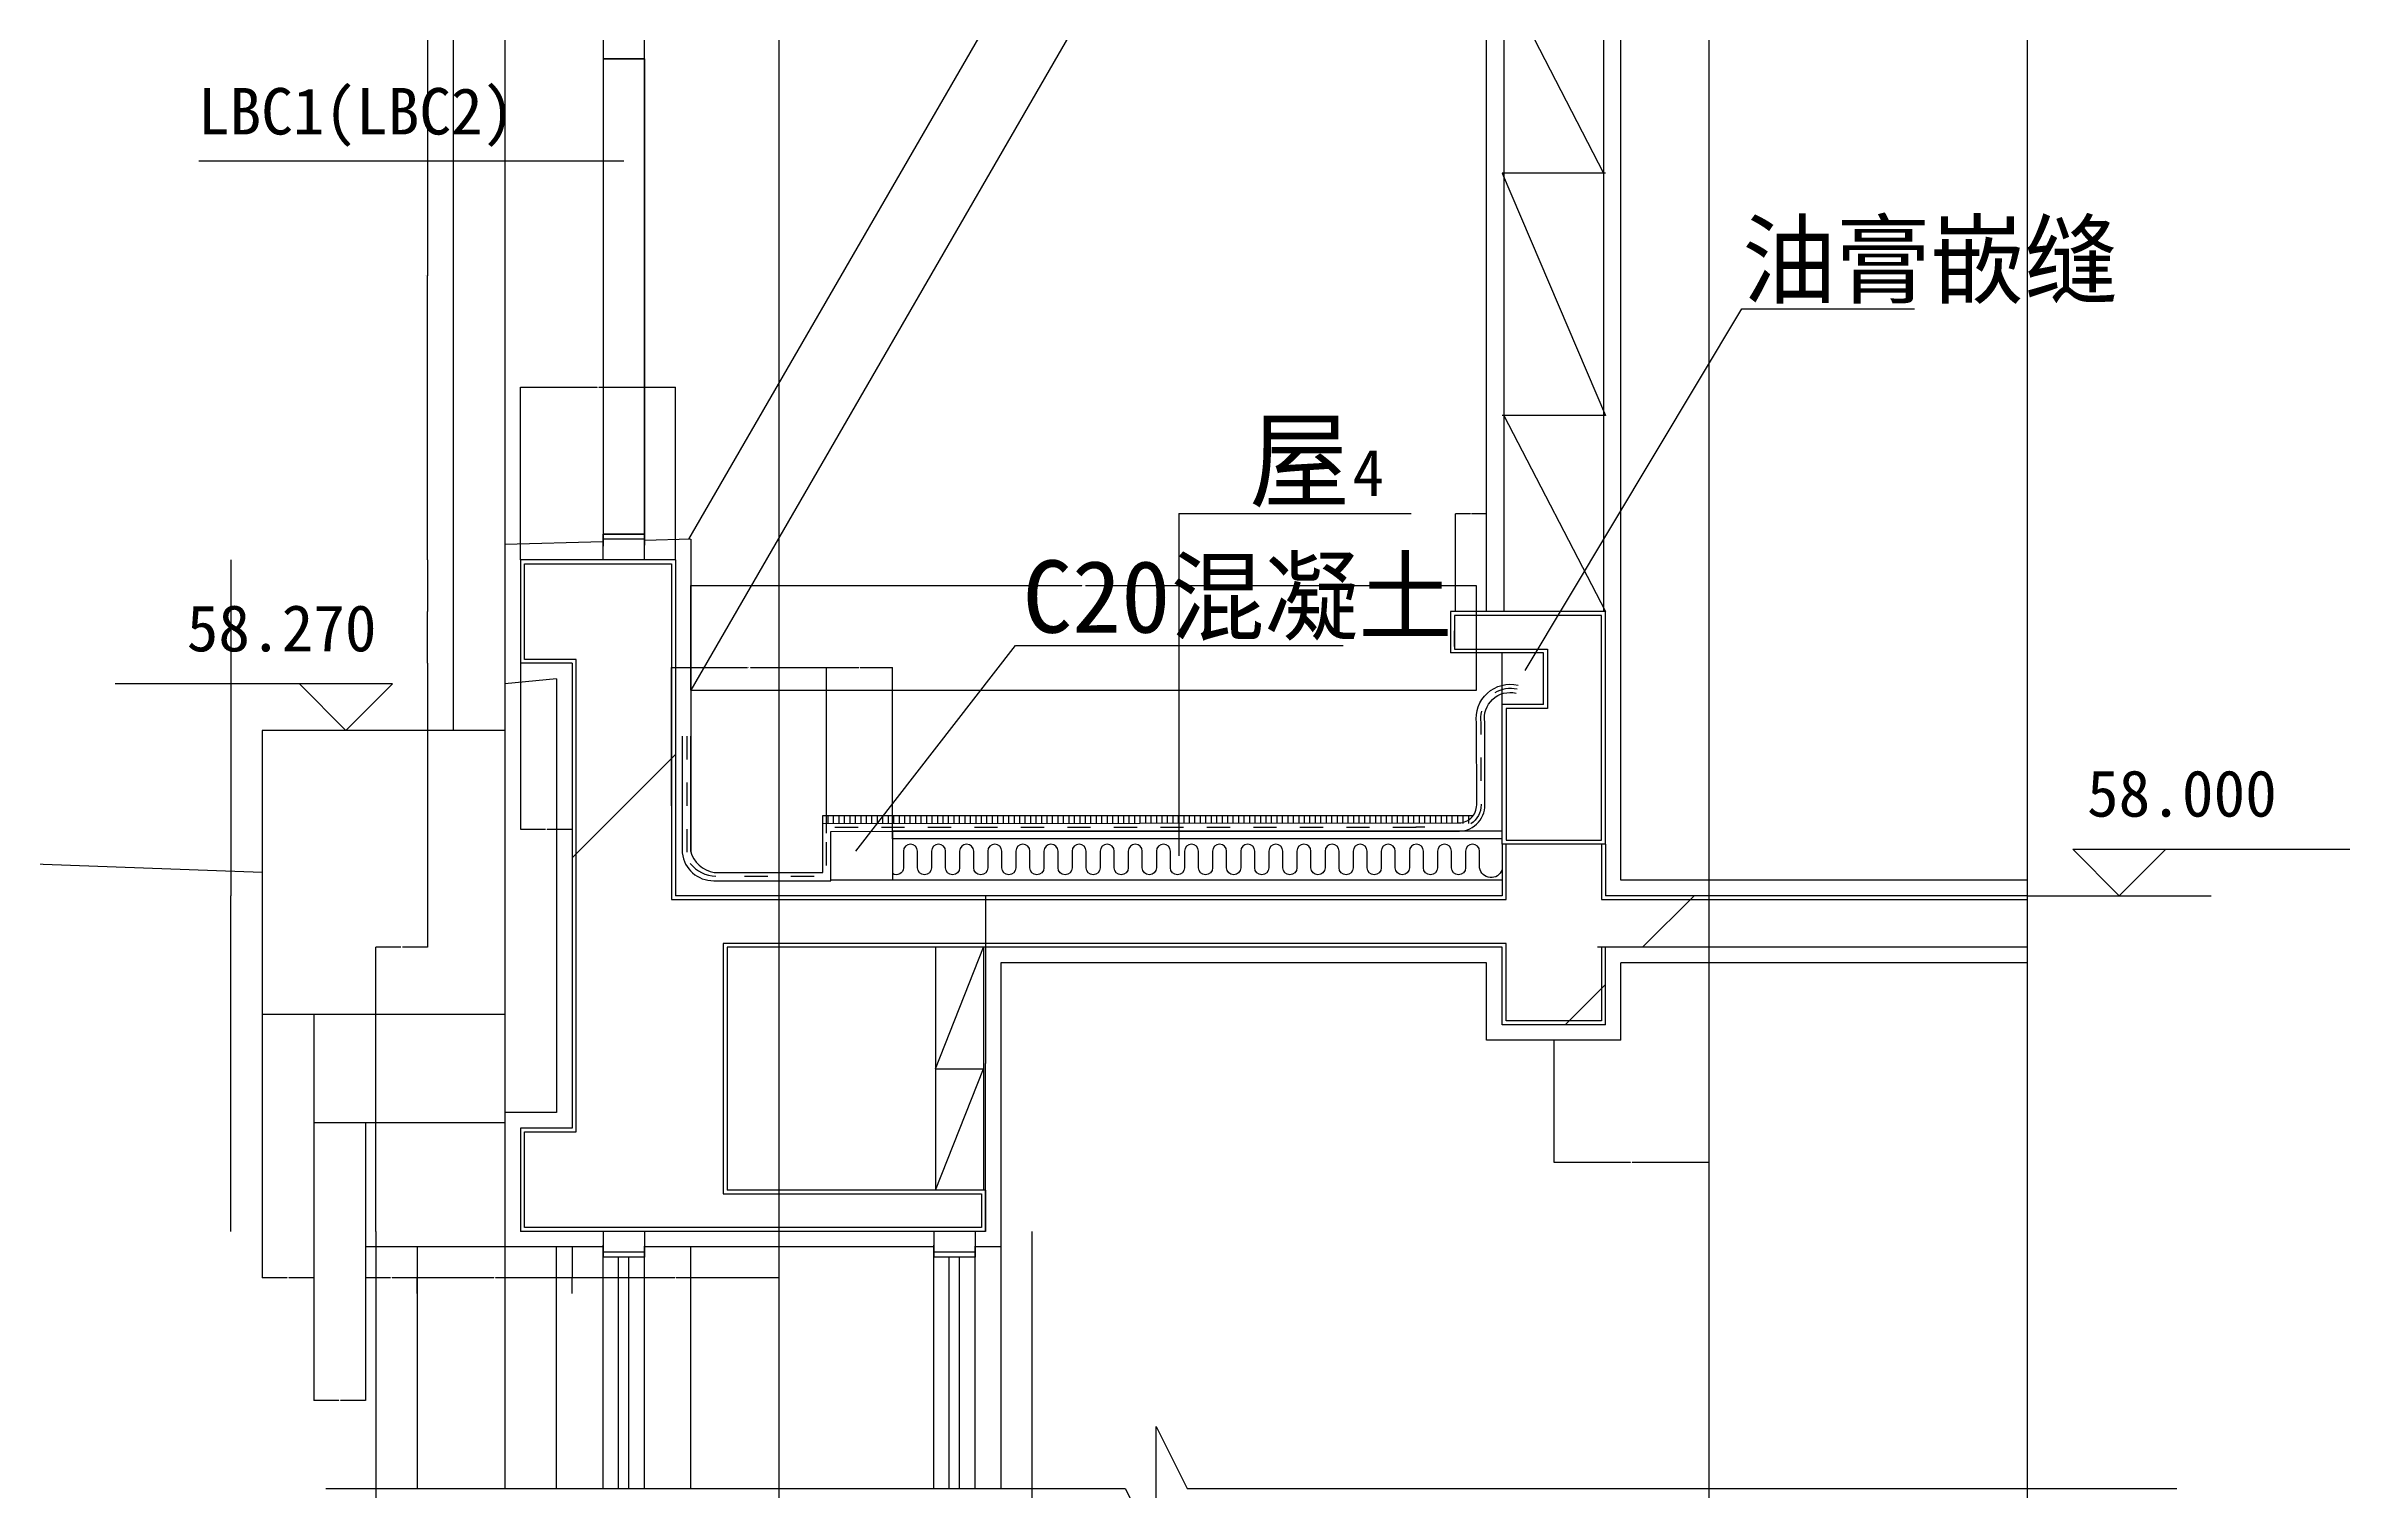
# Model space of a CAD drawing. Header units: metres. Extents: x -1000 to 40857, y 0 to 23917.
# Drawn here: x 32762 to 37221, y 16837 to 19636 of the extents above; entities that cross this region are included whole.
import ezdxf

# ---------------------------------------------------------------- set-up
doc = ezdxf.new("R2010")
doc.units = ezdxf.units.M
for name, color, linetype in [('HA', 43, 'Continuous'), ('PUB_DIM', 3, 'Continuous'), ('PUB_HATCH', 7, 'Continuous'), ('PUB_TEXT', 142, 'Continuous'), ('PUB_WALL', 255, 'Continuous'), ('S_SURFACE', 43, 'Continuous'), ('STAIR', 2, 'Continuous'), ('SURFACE', 43, 'Continuous'), ('WALL', 7, 'Continuous')]:
    doc.layers.add(name, color=color, linetype=linetype)
doc.dimstyles.get("Standard").update_dxf_attribs({"dimtxt": 2.5, "dimasz": 2.5, "dimexe": 1.25, "dimexo": 0.625, "dimtad": 1, "dimcen": 2.5, "dimazin": 3, "dimtfac": 1, "dimtmove": 0, "dimatfit": 3})
pattern_1 = [(45, (0, 0), (-1122.53, 1122.53), [])]

# ---------------------------------------------------------------- blocks, each defined once
blk = doc.blocks.new('*D173')
for p, q in [((34010.09, 18389.14), (34010.09, 18591.78)), ((34010.34, 18591.78), (34766.735, 18591.78)), ((34773.735, 18591.78), (35530.13, 18591.78)), ((35530.38, 18389.14), (35530.38, 18591.78))]:
    blk.add_line(p, q)
at = {"layer": 'Defpoints'}
for p in [(34010.09, 18591.78), (34010.09, 18389.14), (35530.38, 18389.14)]:
    blk.add_point(p, dxfattribs=at)
at = {"insert": (34770.235, 18591.78), "char_height": 1, "attachment_point": 5}
blk.add_mtext('1520,29', dxfattribs=at)
blk = doc.blocks.new('*D181')
for p, q in [((33680.09, 18641.4), (33680.09, 18975.74)), ((33680.34, 18975.74), (33828.59, 18975.74)), ((33831.59, 18975.74), (33979.84, 18975.74)), ((33980.09, 18641.4), (33980.09, 18975.74))]:
    blk.add_line(p, q)
at = {"layer": 'Defpoints'}
for p in [(33680.09, 18975.74), (33680.09, 18641.4), (33980.09, 18641.4)]:
    blk.add_point(p, dxfattribs=at)
at = {"insert": (33830.09, 18975.74), "char_height": 1, "attachment_point": 5}
blk.add_mtext('300', dxfattribs=at)
blk = doc.blocks.new('*D182')
for p, q in [((33680.09, 18441.4), (33680.09, 18120.28)), ((33780.09, 18441.4), (33780.09, 18120.28)), ((33680.34, 18120.28), (33728.59, 18120.28)), ((33731.59, 18120.28), (33779.84, 18120.28))]:
    blk.add_line(p, q)
at = {"layer": 'Defpoints'}
for p in [(33680.09, 18441.4), (33780.09, 18441.4), (33680.09, 18120.28)]:
    blk.add_point(p, dxfattribs=at)
at = {"insert": (33730.09, 18120.28), "char_height": 1, "attachment_point": 5}
blk.add_mtext('100', dxfattribs=at)
blk = doc.blocks.new('*D183')
for p, q in [((34580.09, 17991.4), (34580.09, 17666.4)), ((34579.84, 17666.4), (34579.59, 17666.4)), ((34580.09, 17341.4), (34580.09, 17666.4)), ((34580.09, 17666.4), (34580.09, 17666.4)), ((34580.34, 17666.4), (34580.59, 17666.4))]:
    blk.add_line(p, q)
at = {"layer": 'Defpoints'}
for p in [(34580.09, 17991.4), (34580.09, 17666.4), (34580.09, 17341.4)]:
    blk.add_point(p, dxfattribs=at)
at = {"insert": (34580.09, 17667.525), "char_height": 1, "attachment_point": 5}
blk.add_mtext('0', dxfattribs=at)
blk = doc.blocks.new('*D184')
for p, q in [((33500.09, 19741.4), (33500.09, 19191.4)), ((33499.84, 19191.4), (33499.59, 19191.4)), ((33500.09, 18641.4), (33500.09, 19191.4)), ((33500.09, 19191.4), (33500.09, 19191.4)), ((33500.34, 19191.4), (33500.59, 19191.4))]:
    blk.add_line(p, q)
at = {"layer": 'Defpoints'}
for p in [(33500.09, 19741.4), (33500.09, 19191.4), (33500.09, 18641.4)]:
    blk.add_point(p, dxfattribs=at)
at = {"insert": (33500.09, 19192.525), "char_height": 1, "attachment_point": 5}
blk.add_mtext('1100(1300)', dxfattribs=at)
blk = doc.blocks.new('*D185')
for p, q in [((33500.09, 18641.4), (33500.09, 18541.4)), ((33499.84, 18541.4), (33499.59, 18541.4)), ((33500.09, 18441.4), (33500.09, 18541.4)), ((33500.09, 18541.4), (33500.09, 18541.4)), ((33500.34, 18541.4), (33500.59, 18541.4))]:
    blk.add_line(p, q)
at = {"layer": 'Defpoints'}
for p in [(33500.09, 18641.4), (33500.09, 18541.4), (33500.09, 18441.4)]:
    blk.add_point(p, dxfattribs=at)
at = {"insert": (33500.09, 18542.525), "char_height": 1, "attachment_point": 5}
blk.add_mtext('0', dxfattribs=at)
blk = doc.blocks.new('*D186')
for p, q in [((33500.09, 18441.4), (33500.09, 17891.4)), ((33448.59, 17891.4), (33399.84, 17891.4)), ((33400.09, 17341.4), (33400.09, 17891.4)), ((33500.34, 17891.4), (33451.59, 17891.4))]:
    blk.add_line(p, q)
at = {"layer": 'Defpoints'}
for p in [(33500.09, 18441.4), (33500.09, 17891.4), (33400.09, 17341.4)]:
    blk.add_point(p, dxfattribs=at)
at = {"insert": (33450.09, 17891.4), "char_height": 1, "attachment_point": 5}
blk.add_mtext('100', dxfattribs=at)
blk = doc.blocks.new('*D187')
for p, q in [((33400.09, 17341.4), (33400.09, 16727.59)), ((33400.34, 16727.59), (33588.09, 16727.59)), ((33592.09, 16727.59), (33779.84, 16727.59)), ((33780.09, 16113.79), (33780.09, 16727.59))]:
    blk.add_line(p, q)
at = {"layer": 'Defpoints'}
for p in [(33400.09, 17341.4), (33400.09, 16727.59), (33780.09, 16113.79)]:
    blk.add_point(p, dxfattribs=at)
at = {"insert": (33590.09, 16727.59), "char_height": 1, "attachment_point": 5}
blk.add_mtext('1350', dxfattribs=at)
blk = doc.blocks.new('*D225')
for p, q in [((33119.71, 18641.4), (33119.71, 17991.4)), ((33119.46, 17991.4), (33119.21, 17991.4)), ((33119.71, 17341.4), (33119.71, 17991.4)), ((33119.71, 17991.4), (33119.71, 17991.4)), ((33119.96, 17991.4), (33120.21, 17991.4))]:
    blk.add_line(p, q)
at = {"layer": 'Defpoints'}
for p in [(33119.71, 18641.4), (33119.71, 17991.4), (33119.71, 17341.4)]:
    blk.add_point(p, dxfattribs=at)
at = {"insert": (33119.71, 17992.525), "char_height": 1, "attachment_point": 5}
blk.add_mtext('0', dxfattribs=at)
blk = doc.blocks.new('*D226')
for p, q in [((33780.09, 17311.4), (33780.09, 17251.64)), ((34180.09, 17311.4), (34180.09, 17251.64)), ((33978.59, 17251.64), (33779.84, 17251.64)), ((34180.34, 17251.64), (33981.59, 17251.64))]:
    blk.add_line(p, q)
at = {"layer": 'Defpoints'}
for p in [(33780.09, 17311.4), (34180.09, 17311.4), (34180.09, 17251.64)]:
    blk.add_point(p, dxfattribs=at)
at = {"insert": (33980.09, 17251.64), "char_height": 1, "attachment_point": 5}
blk.add_mtext('400', dxfattribs=at)
blk = doc.blocks.new('*D227')
for p, q in [((33628.59, 17251.64), (33479.84, 17251.64)), ((33480.09, 17221.4), (33480.09, 17251.64)), ((33780.34, 17251.64), (33631.59, 17251.64)), ((33780.09, 17221.4), (33780.09, 17251.64))]:
    blk.add_line(p, q)
at = {"layer": 'Defpoints'}
for p in [(33480.09, 17221.4), (33780.09, 17251.64), (33780.09, 17221.4)]:
    blk.add_point(p, dxfattribs=at)
at = {"insert": (33630.09, 17251.64), "char_height": 1, "attachment_point": 5}
blk.add_mtext('300', dxfattribs=at)
blk = doc.blocks.new('*D228')
for p, q in [((33380.09, 17311.4), (33380.09, 17251.64)), ((33428.59, 17251.64), (33379.84, 17251.64)), ((33480.34, 17251.64), (33431.59, 17251.64)), ((33480.09, 17221.4), (33480.09, 17251.64))]:
    blk.add_line(p, q)
at = {"layer": 'Defpoints'}
for p in [(33380.09, 17311.4), (33480.09, 17251.64), (33480.09, 17221.4)]:
    blk.add_point(p, dxfattribs=at)
at = {"insert": (33430.09, 17251.64), "char_height": 1, "attachment_point": 5}
blk.add_mtext('100', dxfattribs=at)
blk = doc.blocks.new('*D229')
for p, q in [((33280.09, 17551.4), (33280.09, 17013.83)), ((33380.09, 17311.4), (33380.09, 17013.83)), ((33328.59, 17013.83), (33279.84, 17013.83)), ((33380.34, 17013.83), (33331.59, 17013.83))]:
    blk.add_line(p, q)
at = {"layer": 'Defpoints'}
for p in [(33280.09, 17551.4), (33380.09, 17311.4), (33380.09, 17013.83)]:
    blk.add_point(p, dxfattribs=at)
at = {"insert": (33330.09, 17013.83), "char_height": 1, "attachment_point": 5}
blk.add_mtext('100', dxfattribs=at)
blk = doc.blocks.new('*D230')
for p, q in [((33180.09, 17761.4), (33180.09, 17251.64)), ((33280.09, 17551.4), (33280.09, 17251.64)), ((33228.59, 17251.64), (33179.84, 17251.64)), ((33280.34, 17251.64), (33231.59, 17251.64))]:
    blk.add_line(p, q)
at = {"layer": 'Defpoints'}
for p in [(33180.09, 17761.4), (33280.09, 17551.4), (33280.09, 17251.64)]:
    blk.add_point(p, dxfattribs=at)
at = {"insert": (33230.09, 17251.64), "char_height": 1, "attachment_point": 5}
blk.add_mtext('100', dxfattribs=at)
blk = doc.blocks.new('*D232')
for p, q in [((35680.09, 17711.4), (35680.09, 17475.17)), ((35980.09, 17711.4), (35980.09, 17475.17)), ((35680.34, 17475.17), (35828.59, 17475.17)), ((35831.59, 17475.17), (35979.84, 17475.17))]:
    blk.add_line(p, q)
at = {"layer": 'Defpoints'}
for p in [(35680.09, 17711.4), (35980.09, 17711.4), (35680.09, 17475.17)]:
    blk.add_point(p, dxfattribs=at)
at = {"insert": (35830.09, 17475.17), "char_height": 1, "attachment_point": 5}
blk.add_mtext('300', dxfattribs=at)
blk = doc.blocks.new('*D233')
for p, q in [((34670.09, 17341.4), (34670.09, 16727.59)), ((34323.09, 16727.59), (33979.84, 16727.59)), ((33980.09, 16113.79), (33980.09, 16727.59)), ((34670.34, 16727.59), (34327.09, 16727.59))]:
    blk.add_line(p, q)
at = {"layer": 'Defpoints'}
for p in [(34670.09, 17341.4), (34670.09, 16727.59), (33980.09, 16113.79)]:
    blk.add_point(p, dxfattribs=at)
at = {"insert": (34325.09, 16727.59), "char_height": 1, "attachment_point": 5}
blk.add_mtext('1350', dxfattribs=at)
blk = doc.blocks.new('*D253')
for p, q in [((33972.59, 18165.31), (33972.59, 18432.86)), ((33972.84, 18432.86), (34119.58, 18432.86)), ((34125.58, 18432.86), (34272.32, 18432.86)), ((34272.57, 18112.63), (34272.57, 18432.86))]:
    blk.add_line(p, q)
at = {"layer": 'Defpoints'}
for p in [(33972.59, 18432.86), (33972.59, 18165.31), (34272.57, 18112.63)]:
    blk.add_point(p, dxfattribs=at)
at = {"insert": (34122.58, 18432.86), "char_height": 1, "attachment_point": 5}
blk.add_mtext('299,98', dxfattribs=at)
blk = doc.blocks.new('*D254')
for p, q in [((34272.57, 18112.63), (34272.57, 18432.86)), ((34272.82, 18432.86), (34334.83, 18432.86)), ((34337.83, 18432.86), (34399.84, 18432.86)), ((34400.09, 18101.4), (34400.09, 18432.86))]:
    blk.add_line(p, q)
at = {"layer": 'Defpoints'}
for p in [(34272.57, 18432.86), (34272.57, 18112.63), (34400.09, 18101.4)]:
    blk.add_point(p, dxfattribs=at)
at = {"insert": (34336.33, 18432.86), "char_height": 1, "attachment_point": 5}
blk.add_mtext('200', dxfattribs=at)
blk = doc.blocks.new('*D255')
for p, q in [((35519.09, 18730.64), (35489.84, 18730.64)), ((35490.09, 18541.4), (35490.09, 18730.64)), ((35550.34, 18730.64), (35521.09, 18730.64)), ((35550.09, 18541.4), (35550.09, 18730.64))]:
    blk.add_line(p, q)
at = {"layer": 'Defpoints'}
for p in [(35550.09, 18730.64), (35490.09, 18541.4), (35550.09, 18541.4)]:
    blk.add_point(p, dxfattribs=at)
at = {"insert": (35520.09, 18730.64), "char_height": 1, "attachment_point": 5}
blk.add_mtext('60', dxfattribs=at)
blk = doc.blocks.new('*D256')
for p, q in [((35487.59, 18533.9), (35487.59, 18503.9)), ((35487.34, 18503.9), (35487.09, 18503.9)), ((35487.59, 18473.9), (35487.59, 18503.9)), ((35487.59, 18503.9), (35487.59, 18503.9)), ((35487.84, 18503.9), (35488.09, 18503.9))]:
    blk.add_line(p, q)
at = {"layer": 'Defpoints'}
for p in [(35487.59, 18533.9), (35487.59, 18503.9), (35487.59, 18473.9)]:
    blk.add_point(p, dxfattribs=at)
at = {"insert": (35487.59, 18505.025), "char_height": 1, "attachment_point": 5}
blk.add_mtext('0', dxfattribs=at)

msp = doc.modelspace()

# ---------------------------------------------------------------- hatches: boundary and pattern name
at = {"layer": 'HA'}
h = msp.add_hatch(dxfattribs=at)
h.set_pattern_fill('AN31C', scale=500)
h.set_pattern_definition(pattern_1)
h.paths.add_polyline_path([(34080.09, 17891.4), (34180.09, 17891.4), (34180.09, 17991.4), (33980.09, 17991.4), (33980.09, 18641.4), (33680.09, 18641.4), (33680.09, 18441.4), (33780.09, 18441.4), (33780.09, 17541.4), (33680.09, 17541.4), (33680.09, 17341.4), (34180.09, 17341.4), (34180.09, 17421.4), (34080.09, 17421.4)])
h.paths.add_polyline_path([(34180.09, 17991.4), (34180.09, 17891.4), (35580.09, 17891.4), (35580.09, 17741.4), (35780.09, 17741.4), (35780.09, 17891.4), (35980.09, 17891.4), (35980.09, 17991.4), (35780.09, 17991.4), (35780.09, 18091.4), (35580.09, 18091.4), (35580.09, 17991.4)])
h.paths.add_polyline_path([(34580.09, 17341.4), (34580.09, 17421.4), (34180.09, 17421.4), (34180.09, 17341.4)])
h.paths.add_polyline_path([(36596.1, 17891.4), (36596.1, 17991.4), (35980.09, 17991.4), (35980.09, 17891.4)])
h = msp.add_hatch(dxfattribs=at)
h.set_pattern_fill('AN31C', scale=500)
h.set_pattern_definition(pattern_1)
h.paths.add_polyline_path([(35780.09, 18541.4), (35480.09, 18541.4), (35480.09, 18461.4), (35660.09, 18461.4), (35660.09, 18361.4), (35580.09, 18361.4), (35580.09, 18091.4), (35780.09, 18091.4)])
h = msp.add_hatch(dxfattribs=at)
h.set_pattern_fill('HONEY', scale=50)
h.paths.add_polyline_path([(35580.09, 18461.4), (35580.09, 18361.4), (35660.09, 18361.4), (35660.09, 18461.4)])
h = msp.add_hatch(dxfattribs=at)
h.set_pattern_fill('AR-SAND', scale=10)
h.paths.add_polyline_path([(35580.09, 18361.4), (35580.09, 18382.41, 0.37), (35546.29, 18327.01), (35546.82, 18167.45, -0.39), (35499.7, 18116.4), (35580.09, 18116.4)])
at = {"layer": 'PUB_TEXT'}
h = msp.add_hatch(dxfattribs=at)
h.set_pattern_fill('AN31C', scale=100)
h.set_pattern_definition([(45, (0, 0), (-224.5064, 224.5064), [])])
h.paths.add_polyline_path([(34281.09, 18115.4), (34281.09, 18021.4), (34400.09, 18021.4), (34400.09, 18115.49)])

# ---------------------------------------------------------------- linework, layer by layer
for p, q in [((35550.09, 18541.4), (35550.09, 22124.32)), ((35810.09, 18021.4), (35810.09, 20691.4)), ((35580.09, 19770.23), (35776.59, 19390.23)), ((33840.09, 19611.4), (33840.09, 18667.82)), ((33920.09, 19611.4), (33920.09, 18670.2)), ((35780.09, 19390.23), (35580.09, 19390.23)), ((35580.09, 19390.23), (35780.09, 18921.4)), ((35780.09, 18921.4), (35580.09, 18921.4)), ((35583.59, 18921.4), (35780.09, 18541.4)), ((34954.4, 18731.03), (34954.4, 18068.42)), ((33920.09, 18691.4), (33840.09, 18691.4)), ((33840.09, 18641.4), (33840.09, 18691.4)), ((33920.09, 18641.4), (33920.09, 18691.4)), ((33840.09, 18676.67), (33650.09, 18671.4)), ((33650.09, 18671.4), (33650.09, 18401.4)), ((33920.09, 18681.4), (33840.09, 18681.4)), ((34010.09, 18681.4), (33920.09, 18678.9)), ((34010.09, 18681.4), (34010.09, 18075.04)), ((35580.09, 18361.4), (35580.09, 18461.4)), ((33750.09, 18411.4), (33650.09, 18401.4)), ((33750.09, 18411.4), (33750.09, 17571.4)), ((34010.09, 18389.14), (35530.38, 18389.14)), ((33180.09, 18036.4), (31668.4, 18091.54)), ((36596.1, 18021.4), (35810.09, 18021.4)), ((34483.59, 17656.4), (34576.59, 17891.4)), ((35550.09, 17861.4), (34610.09, 17861.4)), ((34610.09, 17861.4), (34610.09, 16843.82)), ((35550.09, 17711.4), (35550.09, 17861.4)), ((36596.1, 17861.4), (35810.09, 17861.4)), ((35810.09, 17711.4), (35810.09, 17861.4)), ((35810.09, 17711.4), (35550.09, 17711.4)), ((34483.59, 17656.4), (34576.59, 17656.4)), ((34483.59, 17421.4), (34576.59, 17656.4)), ((33750.09, 17571.4), (33650.09, 17571.4)), ((33650.09, 17571.4), (33650.09, 17311.4)), ((33840.09, 17311.4), (33650.09, 17311.4)), ((33840.09, 17341.4), (33840.09, 17291.4)), ((33840.09, 16843.82), (33840.09, 17314.97)), ((33920.09, 17301.4), (33840.09, 17301.4)), ((33920.09, 17341.4), (33920.09, 17291.4)), ((33920.09, 16843.82), (33920.09, 17312.59)), ((34480.09, 17311.4), (33920.09, 17311.4)), ((34480.09, 17341.4), (34480.09, 17291.4)), ((34480.09, 16843.82), (34480.09, 17314.97)), ((34560.09, 17301.4), (34480.09, 17301.4)), ((34560.09, 17341.4), (34560.09, 17291.4)), ((34560.09, 16843.82), (34560.09, 17312.59)), ((34610.09, 17311.4), (34560.09, 17311.4)), ((33920.09, 17291.4), (33840.09, 17291.4)), ((33870.09, 16843.82), (33870.09, 17291.4)), ((33890.09, 16843.82), (33890.09, 17291.4)), ((34560.09, 17291.4), (34480.09, 17291.4)), ((34510.09, 16843.82), (34510.09, 17291.4)), ((34530.09, 16843.82), (34530.09, 17291.4))]:
    msp.add_line(p, q)
for points in [[(35583.59, 20141.4), (35583.59, 18541.4)], [(35776.59, 20141.4), (35776.59, 18541.4)], [(34483.59, 17891.4), (34483.59, 17421.4)], [(34576.59, 17891.4), (34576.59, 17421.4)]]:
    msp.add_lwpolyline(points)
for points in [[(33840.09, 19661.4), (33840.09, 19611.4), (33920.09, 19611.4), (33920.09, 19661.4)], [(33840.09, 19611.4), (33840.09, 18691.4), (33920.09, 18691.4), (33920.09, 19611.4)]]:
    msp.add_lwpolyline(points, close=True)
at = {"layer": 'HA'}
for p, q in [((34180.09, 22153.85), (34180.09, 7721.84)), ((35980.09, 22153.85), (35980.09, 7721.84)), ((34831.23, 20111.4), (34005.62, 18681.4)), ((35004.43, 20111.4), (34010.09, 18389.14)), ((33550.09, 19911.4), (33550.09, 18311.4)), ((33650.09, 19711.4), (33650.09, 18671.4)), ((35624.74, 18427.56), (36043.9, 19127.6)), ((36043.9, 19127.6), (36377.94, 19127.6)), ((33650.09, 18401.4), (33650.09, 16843.82)), ((33650.09, 18311.4), (33180.09, 18311.4)), ((33180.09, 18311.4), (33180.09, 17761.4)), ((33650.09, 17761.4), (33180.09, 17761.4)), ((33280.09, 17761.4), (33280.09, 17551.4)), ((33650.09, 17551.4), (33280.09, 17551.4)), ((33380.09, 17551.4), (33380.09, 17311.4)), ((33650.09, 17311.4), (33380.09, 17311.4)), ((33480.09, 17311.4), (33480.09, 16843.82)), ((33750.09, 16843.82), (33750.09, 17311.4)), ((34010.09, 16843.82), (34010.09, 17311.4))]:
    msp.add_line(p, q, dxfattribs=at)
at = {"layer": 'PUB_DIM'}
for p, q in [((33252.14, 18401.4), (32895.57, 18401.4)), ((33252.14, 18401.4), (33342.14, 18311.4)), ((33432.14, 18401.4), (33252.14, 18401.4)), ((33342.14, 18311.4), (33432.14, 18401.4)), ((36684.39, 18081.4), (36864.39, 18081.4)), ((36774.39, 17991.4), (36684.39, 18081.4)), ((36864.39, 18081.4), (36774.39, 17991.4)), ((36864.39, 18081.4), (37220.96, 18081.4)), ((36596.1, 17991.4), (36952.67, 17991.4))]:
    msp.add_line(p, q, dxfattribs=at)
at = {"layer": 'PUB_HATCH'}
for p, q in [((34265.09, 18131.4), (34265.09, 18146.4)), ((34275.69, 18131.4), (34275.69, 18146.4)), ((34286.28, 18131.4), (34286.28, 18146.4)), ((34296.88, 18131.4), (34296.88, 18146.4)), ((34307.48, 18131.4), (34307.48, 18146.4)), ((34318.07, 18131.4), (34318.07, 18146.4)), ((34328.67, 18131.4), (34328.67, 18146.4)), ((34339.26, 18131.4), (34339.26, 18146.4)), ((34349.86, 18131.4), (34349.86, 18146.4)), ((34360.46, 18131.4), (34360.46, 18146.4)), ((34371.05, 18131.4), (34371.05, 18146.4)), ((34381.65, 18131.4), (34381.65, 18146.4)), ((34392.24, 18131.4), (34392.24, 18146.4)), ((34402.84, 18131.4), (34402.84, 18146.4)), ((34413.44, 18131.4), (34413.44, 18146.4)), ((34424.03, 18131.4), (34424.03, 18146.4)), ((34434.63, 18131.4), (34434.63, 18146.4)), ((34445.23, 18131.4), (34445.23, 18146.4)), ((34455.82, 18131.4), (34455.82, 18146.4)), ((34466.42, 18131.4), (34466.42, 18146.4)), ((34477.01, 18131.4), (34477.01, 18146.4)), ((34487.61, 18131.4), (34487.61, 18146.4)), ((34498.21, 18131.4), (34498.21, 18146.4)), ((34508.8, 18131.4), (34508.8, 18146.4)), ((34519.4, 18131.4), (34519.4, 18146.4)), ((34530, 18131.4), (34530, 18146.4)), ((34540.59, 18131.4), (34540.59, 18146.4)), ((34551.19, 18131.4), (34551.19, 18146.4)), ((34561.78, 18131.4), (34561.78, 18146.4)), ((34572.38, 18131.4), (34572.38, 18146.4)), ((34582.98, 18131.4), (34582.98, 18146.4)), ((34593.57, 18131.4), (34593.57, 18146.4)), ((34604.17, 18131.4), (34604.17, 18146.4)), ((34614.77, 18131.4), (34614.77, 18146.4)), ((34625.36, 18131.4), (34625.36, 18146.4)), ((34635.96, 18131.4), (34635.96, 18146.4)), ((34646.55, 18131.4), (34646.55, 18146.4)), ((34657.15, 18131.4), (34657.15, 18146.4)), ((34667.75, 18131.4), (34667.75, 18146.4)), ((34678.34, 18131.4), (34678.34, 18146.4)), ((34688.94, 18131.4), (34688.94, 18146.4)), ((34699.53, 18131.4), (34699.53, 18146.4)), ((34710.13, 18131.4), (34710.13, 18146.4)), ((34720.73, 18131.4), (34720.73, 18146.4)), ((34731.32, 18131.4), (34731.32, 18146.4)), ((34741.92, 18131.4), (34741.92, 18146.4)), ((34752.52, 18131.4), (34752.52, 18146.4)), ((34763.11, 18131.4), (34763.11, 18146.4)), ((34773.71, 18131.4), (34773.71, 18146.4)), ((34784.3, 18131.4), (34784.3, 18146.4)), ((34794.9, 18131.4), (34794.9, 18146.4)), ((34805.5, 18131.4), (34805.5, 18146.4)), ((34816.09, 18131.4), (34816.09, 18146.4)), ((34826.69, 18131.4), (34826.69, 18146.4)), ((34837.29, 18131.4), (34837.29, 18146.4)), ((34847.88, 18131.4), (34847.88, 18146.4)), ((34858.48, 18131.4), (34858.48, 18146.4)), ((34869.07, 18131.4), (34869.07, 18146.4)), ((34879.67, 18131.4), (34879.67, 18146.4)), ((34890.27, 18131.4), (34890.27, 18146.4)), ((34900.86, 18131.4), (34900.86, 18146.4)), ((34911.46, 18131.4), (34911.46, 18146.4)), ((34922.05, 18131.4), (34922.05, 18146.4)), ((34932.65, 18131.4), (34932.65, 18146.4)), ((34943.25, 18131.4), (34943.25, 18146.4)), ((34953.84, 18131.4), (34953.84, 18146.4)), ((34964.44, 18131.4), (34964.44, 18146.4)), ((34975.04, 18131.4), (34975.04, 18146.4)), ((34985.63, 18131.4), (34985.63, 18146.4)), ((34996.23, 18131.4), (34996.23, 18146.4)), ((35006.82, 18131.4), (35006.82, 18146.4)), ((35017.42, 18131.4), (35017.42, 18146.4)), ((35028.02, 18131.4), (35028.02, 18146.4)), ((35038.61, 18131.4), (35038.61, 18146.4)), ((35049.21, 18131.4), (35049.21, 18146.4)), ((35059.81, 18131.4), (35059.81, 18146.4)), ((35070.4, 18131.4), (35070.4, 18146.4)), ((35081, 18131.4), (35081, 18146.4)), ((35091.59, 18131.4), (35091.59, 18146.4)), ((35102.19, 18131.4), (35102.19, 18146.4)), ((35112.79, 18131.4), (35112.79, 18146.4)), ((35123.38, 18131.4), (35123.38, 18146.4)), ((35133.98, 18131.4), (35133.98, 18146.4)), ((35144.57, 18131.4), (35144.57, 18146.4)), ((35155.17, 18131.4), (35155.17, 18146.4)), ((35165.77, 18131.4), (35165.77, 18146.4)), ((35176.36, 18131.4), (35176.36, 18146.4)), ((35186.96, 18131.4), (35186.96, 18146.4)), ((35197.56, 18131.4), (35197.56, 18146.4)), ((35208.15, 18131.4), (35208.15, 18146.4)), ((35218.75, 18131.4), (35218.75, 18146.4)), ((35229.34, 18131.4), (35229.34, 18146.4)), ((35239.94, 18131.4), (35239.94, 18146.4)), ((35250.54, 18131.4), (35250.54, 18146.4)), ((35261.13, 18131.4), (35261.13, 18146.4)), ((35271.73, 18131.4), (35271.73, 18146.4)), ((35282.33, 18131.4), (35282.33, 18146.4)), ((35292.92, 18131.4), (35292.92, 18146.4)), ((35303.52, 18131.4), (35303.52, 18146.4)), ((35314.11, 18131.4), (35314.11, 18146.4)), ((35324.71, 18131.4), (35324.71, 18146.4)), ((35335.31, 18131.4), (35335.31, 18146.4)), ((35345.9, 18131.4), (35345.9, 18146.4)), ((35356.5, 18131.4), (35356.5, 18146.4)), ((35367.1, 18131.4), (35367.1, 18146.4)), ((35377.69, 18131.4), (35377.69, 18146.4)), ((35388.29, 18131.4), (35388.29, 18146.4)), ((35398.88, 18131.4), (35398.88, 18146.4)), ((35409.48, 18131.4), (35409.48, 18146.4)), ((35420.08, 18131.4), (35420.08, 18146.4)), ((35430.67, 18131.4), (35430.67, 18146.4)), ((35441.27, 18131.4), (35441.27, 18146.4)), ((35451.86, 18131.4), (35451.86, 18146.4)), ((35462.46, 18131.4), (35462.46, 18146.4)), ((35473.06, 18131.4), (35473.06, 18146.4)), ((35483.65, 18131.4), (35483.65, 18146.4)), ((35494.25, 18131.4), (35494.25, 18146.4)), ((35504.85, 18131.4), (35504.85, 18146.4)), ((35515.44, 18131.4), (35515.44, 18146.4))]:
    msp.add_line(p, q, dxfattribs=at)
at = {"layer": 'PUB_TEXT'}
for p, q in [((33057.68, 19414.13), (33880.21, 19414.13)), ((34954.4, 18731.03), (35404.22, 18731.03)), ((34329.21, 18077.29), (34638.14, 18475.78)), ((34638.14, 18475.78), (35272.37, 18475.78))]:
    msp.add_line(p, q, dxfattribs=at)
at = {"layer": 'PUB_WALL'}
for p, q in [((33680.09, 18641.4), (33680.09, 18441.4)), ((33980.09, 18641.4), (33680.09, 18641.4)), ((33980.09, 18641.4), (33980.09, 17991.4)), ((35480.09, 18541.4), (35480.09, 18461.4)), ((35780.09, 18541.4), (35480.09, 18541.4)), ((35780.09, 18091.4), (35780.09, 18541.4)), ((35660.09, 18461.4), (35480.09, 18461.4)), ((35660.09, 18361.4), (35660.09, 18461.4)), ((33780.09, 18441.4), (33680.09, 18441.4)), ((33780.09, 18441.4), (33780.09, 17541.4)), ((35660.09, 18361.4), (35580.09, 18361.4)), ((35580.09, 18091.4), (35580.09, 18361.4)), ((35580.09, 18091.4), (35580.09, 17991.4)), ((35780.09, 18091.4), (35580.09, 18091.4)), ((35780.09, 18091.4), (35780.09, 17991.4)), ((35580.09, 17991.4), (33980.09, 17991.4)), ((36596.1, 17991.4), (35780.09, 17991.4)), ((34080.09, 17891.4), (34080.09, 17421.4)), ((35580.09, 17891.4), (34080.09, 17891.4)), ((35580.09, 17741.4), (35580.09, 17891.4)), ((35780.09, 17741.4), (35780.09, 17891.4)), ((36596.1, 17891.4), (35780.09, 17891.4)), ((35780.09, 17741.4), (35580.09, 17741.4)), ((33680.09, 17541.4), (33680.09, 17341.4)), ((33780.09, 17541.4), (33680.09, 17541.4)), ((34580.09, 17421.4), (34080.09, 17421.4)), ((34580.09, 17421.4), (34580.09, 17341.4)), ((34580.09, 17341.4), (33680.09, 17341.4))]:
    msp.add_line(p, q, dxfattribs=at)
for points in [[(35772.59, 17891.4), (35772.59, 17748.9), (35587.59, 17748.9), (35587.59, 17898.9), (34072.59, 17898.9), (34072.59, 17413.9), (34572.59, 17413.9), (34572.59, 17348.9), (33687.59, 17348.9), (33687.59, 17533.9), (33787.59, 17533.9), (33787.59, 18448.9), (33687.59, 18448.9), (33687.59, 18633.9), (33972.59, 18633.9), (33972.59, 17983.9), (35587.59, 17983.9), (35587.59, 18091.4)], [(35772.59, 18091.4), (35772.59, 17983.9), (36596.1, 17983.9)], [(36596.1, 17891.4), (35764.72, 17891.4)]]:
    msp.add_lwpolyline(points, dxfattribs=at)
msp.add_lwpolyline([(35667.59, 18353.9), (35587.59, 18353.9), (35587.59, 18098.9), (35772.59, 18098.9), (35772.59, 18533.9), (35487.59, 18533.9), (35487.59, 18468.9), (35667.59, 18468.9)], close=True, dxfattribs=at)
at = {"layer": 'S_SURFACE'}
for p, q in [((34400.09, 18115.4), (34400.09, 18021.4)), ((35580.09, 18101.4), (34400.09, 18101.4)), ((35580.09, 18021.4), (34281.09, 18021.4))]:
    msp.add_line(p, q, dxfattribs=at)
msp.add_lwpolyline([(35580.09, 18041.4, -0.78), (35536.49, 18045.4), (35536.49, 18077.4, 1), (35509.29, 18077.4), (35509.29, 18045.4, -1), (35482.09, 18045.4), (35482.09, 18077.4, 1), (35454.89, 18077.4), (35454.89, 18045.4, -1), (35427.69, 18045.4), (35427.69, 18077.4, 1), (35400.49, 18077.4), (35400.49, 18045.4, -1), (35373.29, 18045.4), (35373.29, 18077.4, 1), (35346.09, 18077.4), (35346.09, 18045.4, -1), (35318.89, 18045.4), (35318.89, 18077.4, 1), (35291.69, 18077.4), (35291.69, 18045.4, -1), (35264.49, 18045.4), (35264.49, 18077.4, 1), (35237.29, 18077.4), (35237.29, 18045.4, -1), (35210.09, 18045.4), (35210.09, 18077.4, 1), (35182.89, 18077.4), (35182.89, 18045.4, -1), (35155.69, 18045.4), (35155.69, 18077.4, 1), (35128.49, 18077.4), (35128.49, 18045.4, -1), (35101.29, 18045.4), (35101.29, 18077.4, 1), (35074.09, 18077.4), (35074.09, 18045.4, -1), (35046.89, 18045.4), (35046.89, 18077.4, 1), (35019.69, 18077.4), (35019.69, 18045.4, -1), (34992.49, 18045.4), (34992.49, 18077.4, 1), (34965.29, 18077.4), (34965.29, 18045.4, -1), (34938.09, 18045.4), (34938.09, 18077.4, 1), (34910.89, 18077.4), (34910.89, 18045.4, -1), (34883.69, 18045.4), (34883.69, 18077.4, 1), (34856.49, 18077.4), (34856.49, 18045.4, -1), (34829.29, 18045.4), (34829.29, 18077.4, 1), (34802.09, 18077.4), (34802.09, 18045.4, -1), (34774.89, 18045.4), (34774.89, 18077.4, 1), (34747.69, 18077.4), (34747.69, 18045.4, -1), (34720.49, 18045.4), (34720.49, 18077.4, 1), (34693.29, 18077.4), (34693.29, 18045.4, -1), (34666.09, 18045.4), (34666.09, 18077.4, 1), (34638.89, 18077.4), (34638.89, 18045.4, -1), (34611.69, 18045.4), (34611.69, 18077.4, 1), (34584.49, 18077.4), (34584.49, 18045.4, -1), (34557.29, 18045.4), (34557.29, 18077.4, 1), (34530.09, 18077.4), (34530.09, 18045.4, -1), (34502.89, 18045.4), (34502.89, 18077.4, 1), (34475.69, 18077.4), (34475.69, 18045.4, -1), (34448.49, 18045.4), (34448.49, 18077.4, 1), (34421.29, 18077.4), (34421.29, 18045.4, -0.6), (34400.09, 18034.12)], format="xyb", dxfattribs=at)
at = {"layer": 'STAIR'}
for p, q in [((36596.1, 22536.3), (36596.1, 15401.2)), ((34910.75, 16723.82), (34910.75, 16963.82)), ((34910.75, 16963.82), (34970.75, 16843.82)), ((33303.59, 16843.82), (34850.75, 16843.82)), ((34850.75, 16843.82), (34910.75, 16723.82)), ((34970.75, 16843.82), (36886.01, 16843.82))]:
    msp.add_line(p, q, dxfattribs=at)
at = {"layer": 'SURFACE'}
msp.add_line((34265.09, 18146.4), (35524, 18146.4), dxfattribs=at)
for points in [[(33993.27, 18300.31), (33993.27, 18074.18, 0.39), (34054.26, 18020.4), (34281.09, 18020.4), (34281.09, 18115.4), (35492.26, 18116.4, 0.44), (35546.82, 18167.45), (35546.29, 18327.01, -0.53), (35607.19, 18383.67)], [(34009.27, 18300.31), (34009.27, 18078.12, 0.31), (34055.14, 18036.4), (34265.09, 18036.4), (34265.09, 18131.38), (35492.9, 18132.4, 0.44), (35530.82, 18167.37), (35530.3, 18325.82, -0.52), (35610.8, 18399.26)], [(35609.09, 18390.97, 0.2), (35565.78, 18384)], [(35539.87, 18348.59, 0.1), (35538.8, 18326.43), (35538.87, 18303.76)], [(35539.31, 18168.76), (35539.32, 18167.41, -0.26), (35519.4, 18130.63)], [(34008.84, 18053.65, 0.22), (34057.94, 18029.25)]]:
    msp.add_lwpolyline(points, format="xyb", dxfattribs=at)
for points in [[(34001.77, 18300.31), (34001.77, 18255.31)], [(35539.02, 18258.76), (35539.17, 18213.76)], [(34001.77, 18210.31), (34001.77, 18165.31)], [(34001.77, 18120.31), (34001.77, 18075.31)], [(34288.64, 18123.9), (34333.64, 18123.9)], [(34378.64, 18123.9), (34423.64, 18123.9)], [(35580.09, 18116.4), (34400.09, 18116.4)], [(34468.64, 18123.9), (34513.64, 18123.9)], [(34558.64, 18123.9), (34603.64, 18123.9)], [(34648.64, 18123.9), (34693.64, 18123.9)], [(34738.64, 18123.9), (34783.64, 18123.9)], [(34828.64, 18123.9), (34873.64, 18123.9)], [(34918.64, 18123.9), (34963.64, 18123.9)], [(35008.64, 18123.9), (35053.64, 18123.9)], [(35098.64, 18123.9), (35143.64, 18123.9)], [(35188.64, 18123.9), (35233.64, 18123.9)], [(35278.64, 18123.9), (35323.64, 18123.9)], [(35368.64, 18123.9), (35413.64, 18123.9)], [(35430.72, 18123.9), (35413.11, 18123.9)], [(34272.59, 18049.94), (34272.59, 18094.94)], [(34113.64, 18028.9), (34158.64, 18028.9)], [(34203.64, 18028.9), (34248.64, 18028.9)]]:
    msp.add_lwpolyline(points, dxfattribs=at)
at = {"layer": 'WALL'}
for p, q in [((33680.09, 18641.4), (33680.09, 18441.4)), ((33980.09, 18641.4), (33680.09, 18641.4)), ((33980.09, 18641.4), (33980.09, 17991.4)), ((35780.09, 18541.4), (35480.09, 18541.4)), ((35480.09, 18541.4), (35480.09, 18461.4)), ((35780.09, 18091.4), (35780.09, 18541.4)), ((35660.09, 18461.4), (35480.09, 18461.4)), ((35660.09, 18361.4), (35660.09, 18461.4)), ((33780.09, 18441.4), (33680.09, 18441.4)), ((33780.09, 18441.4), (33780.09, 17541.4)), ((35580.09, 18091.4), (35580.09, 18361.4)), ((35660.09, 18361.4), (35580.09, 18361.4)), ((35780.09, 18091.4), (35580.09, 18091.4)), ((35580.09, 18091.4), (35580.09, 17991.4)), ((35780.09, 18091.4), (35780.09, 17991.4)), ((35580.09, 17991.4), (33980.09, 17991.4)), ((36596.1, 17991.4), (35780.09, 17991.4)), ((35580.09, 17891.4), (34080.09, 17891.4)), ((34080.09, 17891.4), (34080.09, 17421.4)), ((35580.09, 17741.4), (35580.09, 17891.4)), ((35780.09, 17741.4), (35780.09, 17891.4)), ((36596.1, 17891.4), (35780.09, 17891.4)), ((35780.09, 17741.4), (35580.09, 17741.4)), ((33780.09, 17541.4), (33680.09, 17541.4)), ((33680.09, 17541.4), (33680.09, 17341.4)), ((34580.09, 17421.4), (34080.09, 17421.4)), ((34580.09, 17421.4), (34580.09, 17341.4)), ((34580.09, 17341.4), (33680.09, 17341.4))]:
    msp.add_line(p, q, dxfattribs=at)

# ---------------------------------------------------------------- texts
at = {"layer": 'PUB_DIM'}
for s, height, p in [('油膏嵌缝', 140, (36044.75, 19152.39)), ('C20混凝土', 140, (34652.28, 18500.57)), ('58.270', 90, (33034.17, 18464.4)), ('58.000', 90, (36712.07, 18144.4))]:
    msp.add_text(s, height=height, dxfattribs=at).set_placement(p)
at = {"layer": 'PUB_TEXT'}
for s, height, p in [('LBC1(LBC2)', 90, (33055.85, 19465.19)), ('屋', 150, (35090.74, 18759.37)), ('4', 90, (35290.41, 18765.38))]:
    msp.add_text(s, height=height, dxfattribs=at).set_placement(p)

# ---------------------------------------------------------------- dimensions: what is measured, and where the dimension line sits
for base, p1, p2, text, picture, middle in [((33500.09, 19191.4), (33500.09, 19741.4), (33500.09, 18641.4), '1100(1300)', '*D184', (33500.09, 19192.525)), ((34272.57, 18432.86), (34272.57, 18112.63), (34400.09, 18101.4), '200', '*D254', (34336.33, 18432.86)), ((33400.09, 16727.59), (33400.09, 17341.4), (33780.09, 16113.79), '1350', '*D187', (33590.09, 16727.59)), ((34670.09, 16727.59), (34670.09, 17341.4), (33980.09, 16113.79), '1350', '*D233', (34325.09, 16727.59))]:
    dim = msp.add_linear_dim(base=base, p1=p1, p2=p2, text=text, dimstyle='Standard')
    dim.commit()
    dim.dimension.update_dxf_attribs({"geometry": picture, "text_midpoint": middle})
for base, p1, p2, picture, middle in [((33680.09, 18975.74), (33680.09, 18641.4), (33980.09, 18641.4), '*D181', (33830.09, 18975.74)), ((35550.09, 18730.64), (35550.09, 18541.4), (35490.09, 18541.4), '*D255', (35520.09, 18730.64)), ((33119.71, 17991.4), (33119.71, 18641.4), (33119.71, 17341.4), '*D225', (33119.71, 17992.525)), ((33500.09, 18541.4), (33500.09, 18641.4), (33500.09, 18441.4), '*D185', (33500.09, 18542.525)), ((34010.09, 18591.78), (34010.09, 18389.14), (35530.38, 18389.14), '*D173', (34770.235, 18591.78)), ((35487.59, 18503.9), (35487.59, 18533.9), (35487.59, 18473.9), '*D256', (35487.59, 18505.025)), ((33500.09, 17891.4), (33500.09, 18441.4), (33400.09, 17341.4), '*D186', (33450.09, 17891.4)), ((33680.09, 18120.28), (33680.09, 18441.4), (33780.09, 18441.4), '*D182', (33730.09, 18120.28)), ((33972.59, 18432.86), (33972.59, 18165.31), (34272.57, 18112.63), '*D253', (34122.58, 18432.86)), ((34580.09, 17666.4), (34580.09, 17341.4), (34580.09, 17991.4), '*D183', (34580.09, 17667.525)), ((33280.09, 17251.64), (33280.09, 17551.4), (33180.09, 17761.4), '*D230', (33230.09, 17251.64)), ((35680.09, 17475.17), (35680.09, 17711.4), (35980.09, 17711.4), '*D232', (35830.09, 17475.17)), ((33380.09, 17013.83), (33380.09, 17311.4), (33280.09, 17551.4), '*D229', (33330.09, 17013.83)), ((33480.09, 17251.64), (33480.09, 17221.4), (33380.09, 17311.4), '*D228', (33430.09, 17251.64)), ((34180.09, 17251.64), (34180.09, 17311.4), (33780.09, 17311.4), '*D226', (33980.09, 17251.64)), ((33780.09, 17251.64), (33780.09, 17221.4), (33480.09, 17221.4), '*D227', (33630.09, 17251.64))]:
    dim = msp.add_linear_dim(base=base, p1=p1, p2=p2, dimstyle='Standard')
    dim.commit()
    dim.dimension.update_dxf_attribs({"geometry": picture, "text_midpoint": middle})

doc.saveas('drawing.dxf')
